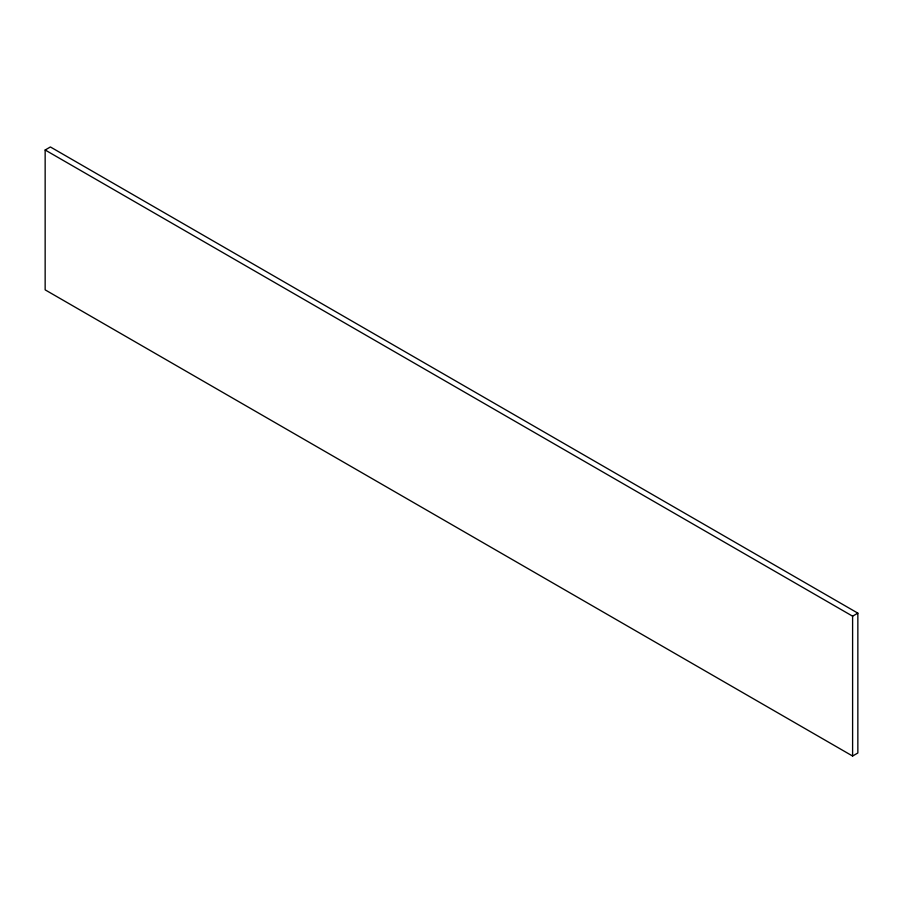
<?xml version="1.0" encoding="UTF-8"?>
<svg xmlns="http://www.w3.org/2000/svg" width="903" height="903" viewBox="0 0 903 903"><rect width="100%" height="100%" fill="white"/><g stroke="black" fill="none" stroke-linecap="round" stroke-linejoin="round"><path stroke-width="1.35" d="M45.15 150L50.399 146.963L857.85 613.148L857.85 753L852.601 756.037L45.15 289.852L45.15 150L852.601 616.173L857.85 613.148M852.601 616.173L852.601 756.037"/></g></svg>
